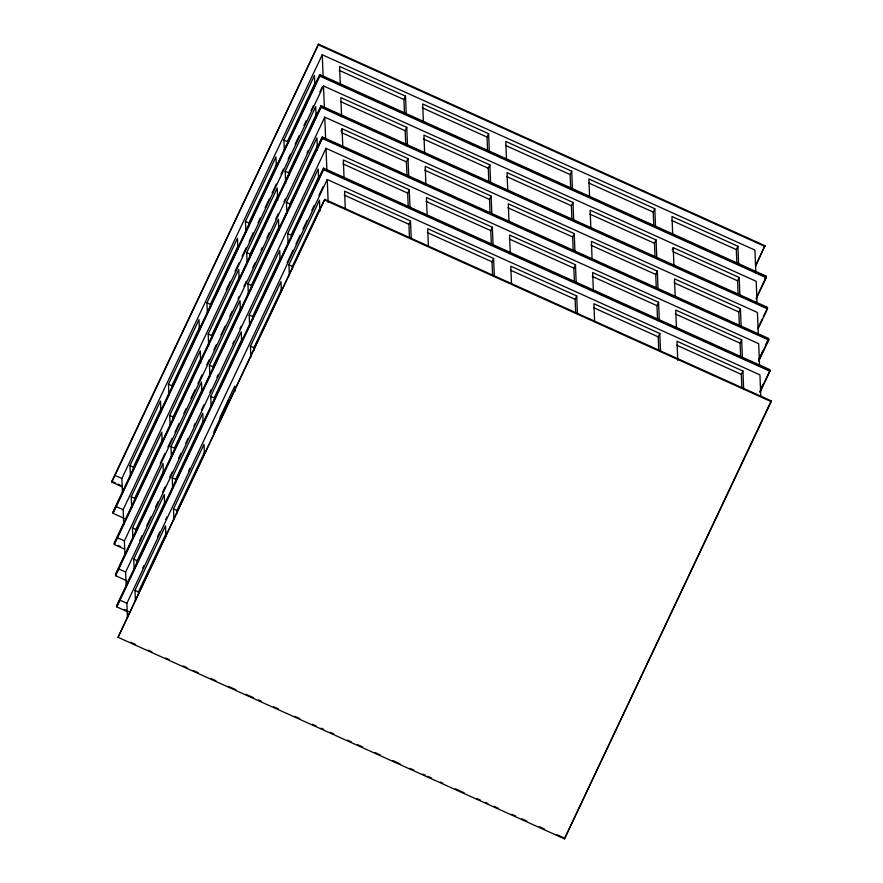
<?xml version="1.0" encoding="UTF-8"?>
<svg xmlns="http://www.w3.org/2000/svg" width="883" height="883" viewBox="0 0 883 883"><rect width="100%" height="100%" fill="white"/><g stroke="black" fill="none" stroke-linecap="round" stroke-linejoin="round"><path stroke-width="1.32" d="M121.854 486.665L111.821 482.129L111.788 481.356L318.531 44.15L764.943 245.695L755.55 266.412M111.821 482.129L318.531 44.15M122.417 491.974L121.876 478.509L322.251 54.757L754.932 250.099L755.848 273.002M130.364 475.142L129.978 465.595L160.518 401.014L160.949 411.931M168.907 395.12L168.465 384.204L198.995 319.635L199.381 329.182M207.328 312.372L206.953 302.814L237.483 238.244L237.924 249.161M245.871 232.35L245.441 221.434L275.971 156.854L276.412 167.77M284.359 150.96L283.918 140.044L314.458 75.474L314.834 85.022M133.521 469.866L133.41 467.14L161.015 408.774M172.008 388.487L171.898 385.75L200.088 326.147M210.496 307.096L210.386 304.37L237.98 246.004M248.984 225.706L248.874 222.98L277.052 163.377M314.955 83.234L287.35 141.589L283.918 140.044M756.212 298.84L766.234 277.67L766.168 276.114L319.756 74.558L113.013 511.765L113.079 513.321L124.36 518.42M113.046 512.537L319.778 75.342L766.201 276.887M113.079 513.321L319.812 76.115L319.756 74.558M226.203 290.032L230.32 281.302M235.033 271.335L239.161 262.615M242.108 256.379L246.236 247.659M249.183 241.423L253.311 232.704M258.024 222.726L260.375 217.748M265.099 207.77L269.216 199.05M272.163 192.814L276.291 184.094M281.004 174.128L283.366 169.139M288.079 159.172L290.441 154.183M295.154 144.205L299.271 135.485M303.995 125.518L306.346 120.529M311.059 110.563L313.421 105.574M319.9 91.865L322.262 86.876M123.719 524.513L123.123 509.701L323.498 85.949L756.179 281.291L757.051 302.847M131.666 507.692L131.236 496.776L161.766 432.206L162.152 441.765M170.099 424.944L169.713 415.396L200.253 350.827L200.739 363.101M208.697 346.291L208.2 334.006L238.741 269.436L239.172 280.353M247.074 262.174L246.688 252.615L277.218 188.046L277.715 200.331M285.662 183.509L285.176 171.236L315.706 106.655L316.147 117.571M162.847 438.73L134.669 498.332L131.236 496.776M173.256 419.668L173.156 416.942L200.75 358.575M211.743 338.288L211.633 335.551L239.823 275.949M250.231 256.898L250.121 254.172L277.715 195.805M288.719 175.507L288.609 172.781L316.787 113.179M758.055 328.785L767.482 308.862L767.415 307.295L321.004 105.75L114.26 542.957L114.326 544.513L124.36 549.038M114.293 543.729L321.037 106.534L767.448 308.079L763.331 316.798M114.326 544.513L321.07 107.307L321.004 105.75M160.264 463.299L164.978 453.332M167.925 447.096L172.053 438.376M175 432.14L179.128 423.421M183.841 413.443L186.192 408.465M190.916 398.487L195.033 389.767M197.98 383.531L202.108 374.811M206.821 364.845L209.183 359.856M213.896 349.889L216.258 344.9M220.971 334.933L225.088 326.202M229.812 316.235L232.163 311.246M238.057 298.785L239.238 296.291M243.951 286.324L246.313 281.335M252.792 267.626L255.154 262.637M261.048 250.176L262.218 247.681M266.931 237.715L269.293 232.726M275.772 219.017L278.134 214.039M284.028 201.578L285.209 199.083M307.008 152.969L308.189 150.474M124.922 554.358L124.382 540.882L324.756 117.141L757.437 312.483L758.298 334.028M132.869 537.526L132.483 527.968L163.024 463.398L163.454 474.314M171.412 457.504L170.971 446.577L201.501 382.008L201.942 392.924M209.889 376.114L209.459 365.198L239.988 300.628L240.43 311.544M248.377 294.723L247.935 283.807L278.476 219.238L278.918 230.154M286.865 213.333L286.423 202.417L316.964 137.847L317.45 150.132M136.026 532.25L135.916 529.524L163.521 471.158M202.593 388.531L174.404 448.134L170.971 446.577M213.002 369.48L212.891 366.743L240.485 308.388M251.489 288.09L251.379 285.364L279.558 225.75M289.966 206.699L289.856 203.973L317.461 145.607M758.718 361.224L768.74 340.043L768.674 338.487L322.262 136.942L115.518 574.138L115.585 575.705L126.865 580.793M115.552 574.921L322.284 137.715L768.707 339.271L758.685 360.441M115.585 575.705L322.317 138.499L322.262 136.942M139.713 540.606L142.064 535.617M146.788 525.65L150.905 516.919M155.629 506.952L157.98 501.963M162.693 491.997L165.055 487.008M169.768 477.041L172.13 472.052M178.609 458.343L180.971 453.365M185.684 443.387L188.035 438.409M193.929 425.948L195.11 423.454M201.589 409.745L203.951 404.756M209.845 392.295L211.026 389.8M216.92 377.339L218.09 374.845M232.825 343.686L234.006 341.191M239.9 328.73L241.081 326.235M126.225 586.886L125.629 572.074L326.004 148.322L758.685 343.675L759.557 365.22M134.172 570.076L133.741 559.16L164.271 494.59L164.657 504.138M172.604 487.328L172.218 477.769L202.759 413.2L203.2 424.116M211.147 407.306L210.706 396.39L241.247 331.809L241.677 342.725M249.635 325.915L249.194 314.999L279.723 250.43L280.165 261.346M288.112 244.525L287.681 233.609L318.211 169.039L318.653 179.955M137.284 563.442L137.174 560.705L164.768 502.35M175.761 482.052L175.662 479.326L203.256 420.959M242.328 338.332L214.139 397.935L210.706 396.39M252.737 319.282L252.626 316.544L280.22 258.189M319.293 175.562L291.114 235.165L287.681 233.609M759.976 392.416L769.987 371.235L769.921 369.679L323.509 168.134L116.766 605.33L116.832 606.886L128.123 611.985M341.026 131.026L342.085 128.786L408.012 158.554L408.785 177.66M116.799 606.113L323.542 168.907L769.954 370.463L759.943 391.633M116.832 606.886L323.575 169.691L323.509 168.134M142.737 568.056L143.907 565.562M157.461 536.897L159.823 531.908M165.717 519.447L166.898 516.952M188.697 470.838L189.878 468.354M287.118 262.704L293.013 250.242M295.96 244.006L300.088 235.286M303.035 229.05L307.163 220.331M311.876 210.364L314.227 205.375M318.951 195.408L323.068 186.677M127.472 618.078L126.887 603.266L327.262 179.514L759.943 374.867L760.804 396.412M135.43 601.268L134.989 590.352L165.529 525.782L165.96 536.698M173.918 519.877L173.476 508.961L204.006 444.392L204.392 453.939M250.882 357.107L250.441 346.191L280.982 281.622L281.368 291.169M289.37 275.717L288.929 264.801L319.469 200.231L319.9 211.147M138.532 594.623L138.421 591.897L166.611 532.294M177.019 513.244L176.909 510.517L204.503 452.151M253.995 350.463L253.885 347.736L282.063 288.134M292.472 269.083L292.361 266.346L319.966 207.991M324.767 199.315L118.057 637.305L564.469 838.85L771.212 401.644L771.179 400.871L324.767 199.315L118.057 637.305M404.469 113.179L403.917 99.536L405.507 96.17L339.58 66.413L340.286 84.15M405.772 145.739L405.176 130.728L406.765 127.362L340.827 97.594L341.6 116.699M406.975 175.562L406.423 161.92L408.012 158.554M408.222 206.754L407.67 193.112L409.271 189.746L343.332 159.978L344.05 177.715M409.48 237.946L408.928 224.293L410.518 220.938L344.591 191.169L345.297 208.907M487.571 150.706L487.019 137.053L488.608 133.697L422.681 103.929L423.387 121.666M488.818 181.887L488.277 168.245L489.866 164.878L423.928 135.121L424.646 152.858M490.076 213.079L489.524 199.437L491.114 196.07L425.187 166.302L425.893 184.05M491.323 244.271L490.782 230.629L492.372 227.262L426.434 197.494L427.151 215.231M492.582 275.463L492.03 261.821L493.619 258.454L427.692 228.686L428.398 246.423M570.672 188.222L570.12 174.58L571.709 171.214L505.782 141.446L506.489 159.183M571.919 219.414L571.378 205.761L572.968 202.406L507.03 172.638L507.747 190.375M573.177 250.595L572.625 236.953L574.215 233.587L508.288 203.83L508.994 221.567M574.425 281.787L573.884 268.145L575.473 264.779L509.535 235.01L510.253 252.759M575.683 312.979L575.131 299.337L576.72 295.971L510.793 266.202L511.5 283.94M653.773 225.739L653.221 212.097L654.811 208.73L588.884 178.962L589.59 196.699M655.02 256.931L654.48 243.289L656.069 239.922L590.131 210.154L590.848 227.891M656.279 288.123L655.727 274.47L657.316 271.114L591.389 241.346L592.096 259.083M672.173 249.911L673.232 247.67L739.17 277.439L739.877 295.176M657.581 320.672L656.985 305.661L658.575 302.306L592.636 272.538L593.354 290.275M658.784 350.496L658.232 336.853L659.822 333.487L593.895 303.719L594.601 321.467M736.875 263.255L736.323 249.613L737.912 246.247L671.985 216.478L672.691 234.227M738.122 294.447L737.581 280.805L739.17 277.439M755.517 265.628L764.943 245.695M739.38 325.639L738.828 311.997L740.418 308.631L674.491 278.862L675.197 296.6M764.987 278.598L766.168 276.114M756.19 298.068L765.605 278.134M740.627 356.831L740.086 343.178L741.676 339.823L675.738 310.054L676.455 327.792M758.022 328.012L762.15 319.293M741.886 388.023L741.334 374.37L742.923 371.015L676.996 341.246L677.758 360.341M758.663 359.668L762.78 350.948M765.727 344.712L768.078 339.734M760.506 389.613L762.857 384.624M564.469 838.85L771.179 400.871M318.564 44.934L764.976 246.478M339.227 70.331L403.917 99.536M422.328 107.847L487.019 137.053M505.429 145.375L570.12 174.58M588.531 182.891L653.221 212.097M671.632 220.408L736.323 249.613M319.812 76.115L766.234 277.67M340.485 101.523L405.176 130.728M423.586 139.039L488.277 168.245M506.687 176.556L571.378 205.761M589.789 214.083L654.48 243.289M672.89 251.6L737.581 280.805M321.07 107.307L767.482 308.862M341.732 132.715L406.423 161.92M424.833 170.231L489.524 199.437M507.935 207.748L572.625 236.953M591.036 245.264L655.727 274.47M674.137 282.792L738.828 311.997M322.317 138.499L768.74 340.043M342.99 163.896L407.67 193.112M426.092 201.423L490.782 230.629M509.193 238.94L573.884 268.145M592.294 276.456L656.985 305.661M675.396 313.973L740.086 343.178M323.575 169.691L769.987 371.235M344.238 195.088L408.928 224.293M427.339 232.604L492.03 261.821M510.44 270.132L575.131 299.337M593.542 307.648L658.232 336.853M676.643 345.165L741.334 374.37M285.176 171.236L288.609 172.781M324.789 200.099L771.212 401.644M286.423 202.417L289.856 203.973M245.441 221.434L248.874 222.98M288.929 264.801L292.361 266.346M246.688 252.615L250.121 254.172M247.935 283.807L251.379 285.364M249.194 314.999L252.626 316.544M206.953 302.814L210.386 304.37M250.441 346.191L253.885 347.736M208.2 334.006L211.633 335.551M209.459 365.198L212.891 366.743M168.465 384.204L171.898 385.75M169.713 415.396L173.156 416.942M172.218 477.769L175.662 479.326M129.978 465.595L133.41 467.14M115 475.407L121.876 478.509M173.476 508.961L176.909 510.517M111.788 481.356L115.552 483.056M118.057 484.182L121.821 485.882M116.258 506.599L123.123 509.701M132.483 527.968L135.916 529.524M117.505 537.78L124.382 540.882M118.057 545.429L120.563 546.566M133.741 559.16L137.174 560.705M118.763 568.972L125.629 572.074M134.989 590.352L138.421 591.897M120.011 600.164L126.887 603.266M124.326 609.513L128.09 611.202M130.563 642.184L135.585 644.447M148.123 650.109L151.876 651.809M165.673 658.034L169.437 659.733M183.234 665.959L186.997 667.658M193.267 670.495L198.278 672.758M210.816 678.42L215.838 680.683M228.377 686.345L235.893 689.744M245.927 694.27L253.454 697.669M258.465 699.932L260.982 701.058M273.52 706.72L278.531 708.994M294.834 716.345L299.845 718.607M312.394 724.27L316.147 725.969M321.169 728.232L323.675 729.369M329.944 732.206L333.708 733.894M347.505 740.131L351.257 741.83M357.538 744.656L362.549 746.919M375.087 752.581L380.109 754.844M392.648 760.506L400.165 763.905M410.198 768.431L413.961 770.131M422.736 774.093L425.242 775.23M427.758 776.356L431.522 778.055M440.297 782.018L442.802 783.155M455.341 788.817L464.116 792.779M476.654 798.442L480.418 800.141M485.44 802.404L487.946 803.53M494.215 806.367L497.979 808.066M511.776 814.292L515.529 815.991M521.798 818.817L526.82 821.091M539.358 826.742L544.37 829.016M556.919 834.678L564.436 838.066M737.912 246.247L738.63 263.995M740.418 308.631L741.135 326.368M741.676 339.823L742.382 357.56M742.923 371.015L743.641 388.752M673.232 247.67L673.95 265.408M654.811 208.73L655.528 226.467M656.069 239.922L656.775 257.659M657.316 271.114L658.034 288.851M658.575 302.306L659.281 320.043M659.822 333.487L660.539 351.224M571.709 171.214L572.427 188.951M572.968 202.406L573.674 220.143M574.215 233.587L574.932 251.335M575.473 264.779L576.18 282.516M576.72 295.971L577.438 313.708M488.608 133.697L489.325 151.434M489.866 164.878L490.573 182.626M491.114 196.07L491.831 213.807M492.372 227.262L493.078 244.999M493.619 258.454L494.337 276.191M405.507 96.17L406.224 113.918M406.765 127.362L407.471 145.099M409.271 189.746L409.977 207.483M410.518 220.938L411.235 238.675M342.085 128.786L342.792 146.523M322.251 54.757L323.112 76.302M323.498 85.949L324.37 107.494M324.756 117.141L325.617 138.686M326.004 148.322L326.876 169.878M327.262 179.514L328.178 202.417M234.999 391.257L234.79 386.059L220.165 416.997L220.32 420.893M228.708 402.449L228.631 400.496L213.995 431.445L214.083 433.387"/></g></svg>
